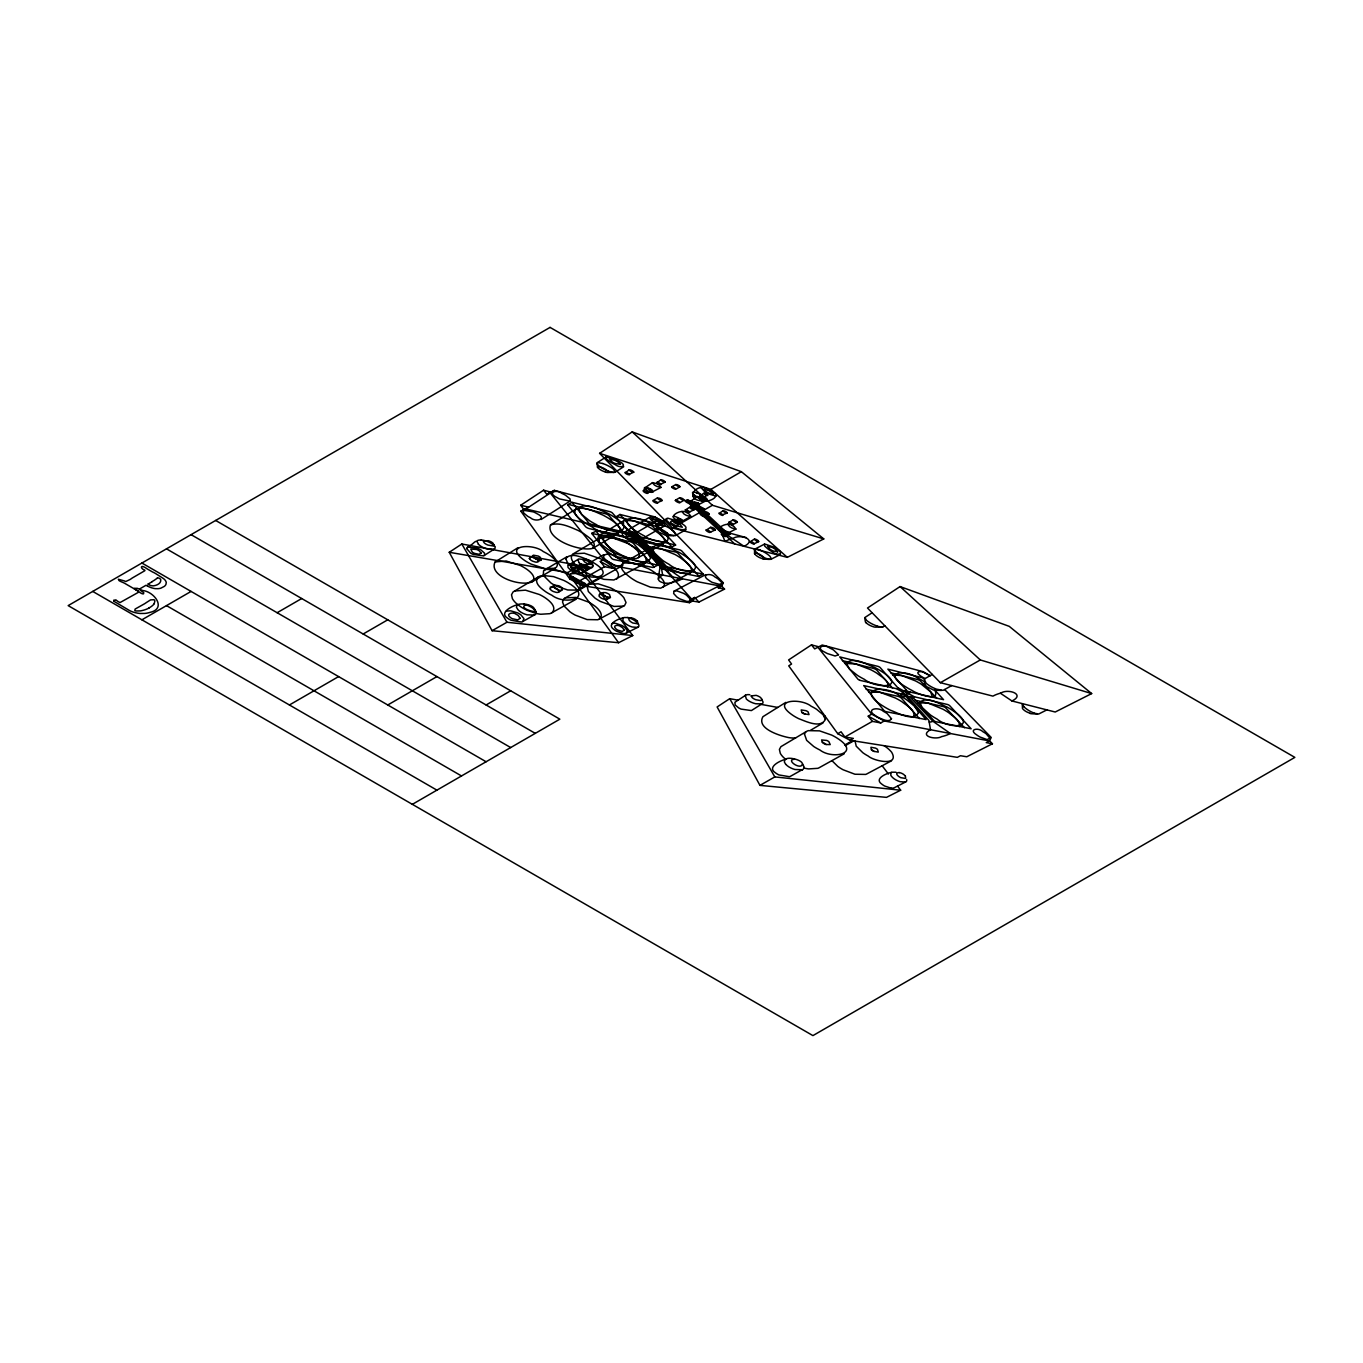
<?xml version="1.0" encoding="UTF-8"?>
<svg xmlns="http://www.w3.org/2000/svg" width="1363" height="1363" viewBox="0 0 1363 1363"><rect width="100%" height="100%" fill="white"/><g stroke="black" fill="none" stroke-linecap="round" stroke-linejoin="round"><path stroke-width="1.5" d="M652.4 490.612L651.667 489.709A10.188 5.878 0 0 0 649.64 488.567C647.851 486.83 640.78 491.038 644.392 490.936A9.302 5.367 0 0 1 647.664 492.742L652.4 490.612L650.355 490.339A10.171 5.878 0 0 1 648.328 489.181L647.681 488.158M723.037 510.801L724.622 510.989A9.967 5.759 0 0 1 726.581 512.13L727.178 513.033L722.68 514.737A9.081 5.248 0 0 0 719.698 513.067L723.054 510.682L723.702 511.551A9.967 5.742 0 0 0 725.678 512.709L727.178 513.033M652.383 482.723L654.393 484.989A20.479 11.824 0 0 0 657.017 486.438L661.038 487.392L659.096 485.041A20.496 11.841 0 0 0 656.506 483.609L652.621 482.587L644.273 488.295A5.639 3.254 0 0 0 644.733 488.857A17.361 10.018 0 0 0 650.781 492.196A5.963 3.442 0 0 0 651.429 492.367L660.919 487.46M704.79 516.407L704.773 516.338A3.22 1.857 0 0 0 704.381 515.844M754.608 553.872L754.489 549.425M631.052 533.819L630.217 534.705L591.951 525.658A8.928 5.145 0 0 1 590.145 524.636L571.83 502.231L610.317 511.772A8.808 5.077 0 0 1 612.226 512.812L634.511 537.857M718.829 513.118L718.897 513.323A3.595 2.079 0 0 0 719.374 513.817A9.064 5.231 0 0 0 722.169 515.333L722.901 515.418M728.898 522.489L733.26 519.763L734.913 520.206A9.95 5.742 0 0 1 736.838 521.399L737.383 522.182L735.628 521.825A9.95 5.742 0 0 1 733.686 520.632L733.141 519.967M643.2 490.901L643.489 491.515A9.285 5.35 0 0 0 646.761 493.338L647.936 493.355M710.617 527.362L711.316 528.316A10.188 5.878 0 0 0 713.309 529.508L715.268 529.934L714.638 528.861A10.205 5.895 0 0 0 712.662 527.668L710.787 527.208L706.017 530.275A4.123 2.385 0 0 0 706.511 530.803A9.064 5.231 0 0 0 709.646 532.49L715.2 529.968M730.312 534.023L725.815 536.341A3.714 2.147 0 0 0 725.184 535.557A9.03 5.213 0 0 0 722.151 533.904L725.985 531.314L727.774 531.757A10.018 5.776 0 0 1 729.852 533.052L730.312 534.023L728.506 533.58A10.223 5.895 0 0 1 726.564 532.405L698.146 505.946A18.775 10.836 0 0 0 696.544 504.668A4.345 2.505 0 0 0 693.017 504.634A3.765 2.164 0 0 0 691.774 505.111L690.768 506.082M592.138 562.919L592.241 563.89M689.746 512.164L689.746 512.079A3.05 1.772 0 0 0 689.371 511.585A9.166 5.299 0 0 0 686.202 509.83L685.402 509.711M700.326 496.336A9.132 5.282 0 0 0 703.035 497.785L707.584 494.939A9.66 5.588 0 0 0 705.421 493.627L703.938 493.253L699.901 495.604M771.441 558.796L769.976 556.291A34.671 20.019 0 0 0 759.719 550.022M633.778 472.143L632.943 471.189A10.291 5.946 0 0 0 630.933 470.099L629.195 469.741L625.174 472.995A9.354 5.401 0 0 0 628.343 474.75L633.778 472.143L631.955 471.888A10.291 5.929 0 0 1 629.945 470.797L629.195 469.741M703.938 493.253L704.313 493.968A9.643 5.571 0 0 0 706.375 495.178L707.857 495.553M678.263 523.92L678.297 523.767A3.22 1.857 0 0 0 677.905 523.171A9.183 5.299 0 0 0 674.464 521.262L677.19 522.336A25.13 14.516 0 0 1 679.49 523.699L682.318 527.225L675.741 525.675A25.13 14.499 0 0 1 673.39 524.295C666.251 521.279 675.52 519.388 673.356 521.654A3.714 2.147 0 0 0 673.833 522.182A9.166 5.282 0 0 0 677.121 523.954L690.99 516.424L689.133 514.038A20.394 11.773 0 0 0 686.492 512.488C682.812 509.234 672.129 513.919 673.305 517.497A7.684 4.43 0 0 0 673.714 517.957L674.889 518.945A19.355 11.177 0 0 0 677.547 520.496L680.103 521.467A4.788 2.76 0 0 0 680.819 521.637L681.994 521.569M686.083 529.662L675.162 535.71L668.586 534.535A35.898 20.718 0 0 1 658.261 528.486L656.114 525.948L656.319 524.244A8.382 4.839 0 0 0 654.138 522.983L619.961 514.464L638.923 535.966A8.757 5.06 0 0 0 640.797 537.056L675.673 545.013L656.557 524.482M710.668 532.354L710.651 532.269A3.356 1.942 0 0 0 710.225 531.689A9.081 5.248 0 0 0 706.954 529.866L706.153 529.798M652.962 492.162L652.911 491.839A5.128 2.965 0 0 0 652.366 491.123A17.429 10.052 0 0 0 646.369 487.801A5.35 3.084 0 0 0 645.398 487.562L644.529 487.545M697.328 503.015A7.684 4.43 0 0 0 695.709 502.266L694.721 502.283L695.334 503.1A9.933 5.742 0 0 0 697.396 504.293L698.946 504.174M658.159 579.122L660.135 566.667A2.624 1.516 0 0 1 661.021 565.781L638.548 540.975A17.038 9.831 0 0 1 636.146 539.509A1.942 1.124 0 0 1 634.613 538.146M689.593 507.343L691.433 507.564A9.967 5.742 0 0 1 693.546 508.808L694.159 509.728L688.792 512.267A9.149 5.282 0 0 1 685.674 510.614A3.356 1.942 0 0 1 685.197 510.103L689.644 507.223L690.24 508.143A10.086 5.827 0 0 0 692.148 509.302L694.108 509.762M751.252 695.88L756.158 695.369A12.557 7.241 0 0 1 760.775 697.703L762.888 701.638A6.185 3.561 0 0 1 763.024 702.269L762.905 702.967A2.794 1.619 0 0 1 761.781 703.938L755.579 703.734A20.138 11.62 0 0 1 746.328 698.998L745.322 695.488M754.233 543.922L753.756 543.173A8.945 5.162 0 0 0 750.689 541.469L754.489 539.032L756.141 539.424A10.12 5.844 0 0 1 758.152 540.668L758.68 541.622L753.569 544.007A8.928 5.145 0 0 1 750.332 542.27L749.974 541.418M678.058 518.656L680.358 518.928A10.342 5.963 0 0 1 682.233 520.036L682.965 521.262L680.801 520.802A10.325 5.963 0 0 1 678.91 519.678L678.058 518.656L673.39 521.211M643.012 543.428L637.254 540.838A8.774 5.06 0 0 0 635.328 539.714L596.807 530.803L591.695 533.376L611.8 558.506A8.825 5.094 0 0 0 613.401 559.46L653.013 567.485L658.142 564.998L657.937 563.975M671.635 487.085L671.618 487A2.539 1.465 0 0 0 671.959 487.477A9.217 5.316 0 0 0 674.924 489.113L675.605 488.601A9.234 5.333 0 0 0 672.641 486.966L671.874 486.83M675.724 484.529L677.275 484.717A9.967 5.759 0 0 1 679.302 485.841L679.967 486.761L678.484 486.472A9.95 5.742 0 0 1 676.44 485.33L675.724 484.581L671.686 486.864M637.407 541.469L637.185 539.509L634.272 536.852A27.328 15.777 0 0 0 631.342 535.131L626.213 533.189A8.485 4.89 0 0 0 625.157 532.984L622.823 533.052M671.806 547.108L671.823 546.989A2.965 1.704 0 0 0 671.448 546.393L652.843 526.629A7.871 4.549 0 0 0 649.674 524.874L617.218 516.713L616.349 517.48M855.078 741.097L856.22 746.191L862.796 752.683A54.128 31.247 0 0 0 868.265 756.09C874.041 761.253 899.887 766.602 891.692 752.291A46.666 26.936 0 0 0 884.076 745.697M665.093 482.144L664.514 481.19A10.001 5.776 0 0 0 662.435 480.049L660.868 479.725L656.983 482.843A9.268 5.35 0 0 0 660.016 484.529L665.212 482.076L663.389 481.718A10.171 5.878 0 0 1 661.515 480.645L660.816 479.895M657.665 503.151L657.358 502.504A9.268 5.35 0 0 0 654.036 500.664L653.15 501.311A9.234 5.333 0 0 0 656.506 503.151L662.026 500.596M657.358 498.006L659.419 498.262A10.171 5.878 0 0 1 661.464 499.437L662.162 500.511L660.203 500.136A10.325 5.963 0 0 1 658.312 499.097L657.358 498.006L652.928 500.579M725.866 531.4L726.36 532.49M1022.386 704.092L1024.209 707.176M637.611 541.094L636.146 539.509A4.498 2.59 0 0 0 640.831 538.998L642.45 537.567A3.833 2.215 0 0 1 640.831 538.095A2.999 1.721 0 0 1 638.719 538.044A2.351 1.363 0 0 1 638.088 537.806A2.913 1.687 0 0 1 637.373 536.204M543.581 490.203L546.784 494.241L551.419 492.247L543.581 490.203L520.7 505.264L528.588 507.138L520.853 511.176L569.853 579.019L582.12 585.63L689.422 602.685L692.591 601.066L698.895 602.088L724.554 589.106L718.369 587.947L721.657 586.277L723.327 582.819L662.912 520.632M718.369 587.947L720.09 584.471L723.327 582.819M932.531 697.413L930.69 691.893L921.337 684.243A78.526 45.337 0 0 0 915.34 680.836L901.761 675.571L892.646 674.975M704.807 511.568L705.37 512.522A9.95 5.742 0 0 0 707.465 513.749L709.101 514.09L708.539 513.135A9.967 5.759 0 0 0 706.443 511.926L704.807 511.568L700.378 514.396A3.51 2.027 0 0 0 700.855 514.924A9.098 5.248 0 0 0 703.819 516.526L709.05 514.124M959.245 726.649C960.745 720.397 952.788 716.274 948.921 712.866A79.003 45.609 0 0 0 942.872 709.169L928.442 703.206L917.623 702.695M692.591 601.066L694.704 597.454L698.895 602.088M689.422 602.685L691.586 599.039L694.704 597.454M629.536 474.835L629.382 474.375A9.371 5.401 0 0 0 626.145 472.535L625.089 472.365M721.402 533.836L721.3 534.313A4.328 2.505 0 0 0 721.794 534.824A9.013 5.196 0 0 0 724.86 536.477L725.695 536.511M754.489 553.174L756.124 552.986A6.065 3.493 0 0 1 756.721 553.157L756.942 553.225A18.145 10.478 0 0 1 764.03 557.791M694.006 494.701A33.462 19.321 0 0 0 703.683 500.238L705.574 500.971L703.853 498.926A20.377 11.756 0 0 0 701.502 497.563L697.566 496.524L699.27 498.568A20.36 11.756 0 0 0 701.655 499.965C707.09 504.071 722.986 495.996 712.168 491.719A42.083 24.295 0 0 0 708.317 489.521C697.771 481.65 684.447 498.023 699.832 500.698A3.425 1.976 0 0 0 701.212 500.971L706.75 501.073M154.223 603.588L154.888 600.947A5.316 3.067 0 0 0 154.002 599.72L150.594 599.89A32.951 19.031 0 0 0 149.368 600.64L147.937 601.56A36.937 21.331 0 0 1 146.608 602.378A34.109 19.695 0 0 1 144.291 603.911L135.124 609.057L134.784 610.539A4.259 2.453 0 0 0 136.164 610.982L140.406 610.897A16.935 9.78 0 0 0 142.11 610.556A20.939 12.097 0 0 0 149.061 608M700.821 487.443L704.841 491.753A42.049 24.278 0 0 0 708.777 494.002L716.086 496.149M681.96 511.449L683.783 513.834A20.377 11.773 0 0 0 686.458 515.401L690.7 516.577M684.141 500.187L683.425 499.182A10.154 5.861 0 0 0 681.5 498.091L679.779 497.699L680.427 498.739A10.154 5.861 0 0 0 682.369 499.846L684.141 500.187L679.66 502.794A1.755 1.022 0 0 1 678.825 502.674A9.183 5.299 0 0 1 675.673 500.937A2.794 1.619 0 0 1 675.332 500.511L675.332 500.511M887.654 686.952C889.818 680.699 880.856 676.542 877.039 673.305A78.781 45.49 0 0 0 870.684 669.693L855.828 664.002L844.634 663.338M653.916 567.298L654.001 566.991A3.442 1.993 0 0 0 653.627 566.344L633.608 543.598A7.888 4.566 0 0 0 630.081 541.656L591.661 533.393M666.575 518.536L666.95 520.751L671.243 524.516A42.457 24.5 0 0 0 675.23 526.851C680.972 532.149 692.319 529.423 681.551 523.494A42.474 24.534 0 0 0 677.667 521.228L667.751 518.144L656.489 524.346L663.236 525.198A35.404 20.445 0 0 1 674.072 531.553L675.878 535.352M627.287 536.937L627.355 536.715A2.777 1.602 0 0 0 627.048 536.153L609.005 515.64A7.974 4.6 0 0 0 605.632 513.783L569.478 504.685A2.505 1.448 0 0 0 568.473 504.531L568.047 504.634M602.65 592.837L603.843 595.41A11.722 6.764 0 0 0 605.785 596.619L610.42 597.454L609.551 594.643A11.739 6.781 0 0 0 607.642 593.45C605.206 591.576 598.732 592.564 599.021 596.023A6.645 3.833 0 0 0 599.464 596.636L600.248 597.386A11.568 6.679 0 0 0 602.19 598.596L605.036 599.516A2.01 1.159 0 0 0 606.944 599.345L610.42 597.454M532.933 555.508L534.245 558.012A11.688 6.747 0 0 0 536.306 559.188L541.145 559.937L540.174 557.194A11.705 6.747 0 0 0 538.146 556.036L533.563 555.201L529.338 558.404M682.113 521.484L682.028 520.683A7.156 4.14 0 0 0 681.5 520.053L680.324 519.082A19.372 11.194 0 0 0 677.701 517.548L675.537 516.679A5.06 2.913 0 0 0 674.327 516.39L673.22 516.475M913.517 717.432C916.413 710.413 906.293 705.353 901.948 701.758A78.492 45.32 0 0 0 895.27 697.958L879.902 692.268L868.64 692.234M591.695 564.146A19.218 11.091 0 0 0 583.449 559.46L579.156 559A2.045 1.176 0 0 0 577.963 559.546L578.917 562.612M605.819 457.082L606.586 459.178L611.135 462.5A43.309 24.994 0 0 0 614.9 464.459C621.392 469.298 628.309 465.43 618.598 461.188A43.36 25.028 0 0 0 614.934 459.263L606.075 456.946L597.045 462.807L597.505 467.134M703.24 574.113L681.739 550.959A8.791 5.077 0 0 0 679.933 549.902L644.92 542.099L665.979 565.952A8.962 5.179 0 0 0 667.683 567.008L703.24 574.113L698.418 576.43L663.389 569.325A8.791 5.077 0 0 1 661.685 568.286L637.969 541.571A1.806 1.039 0 0 1 636.538 541.912M675.878 489.198L679.83 486.812M699.049 576.31L677.786 553.139A8.621 4.975 0 0 0 675.963 552.083L640.831 544.859A3.408 1.959 0 0 0 641.104 545.268M538.078 561.76L538.283 561.403A3.731 2.147 0 0 0 537.959 560.432A7.82 4.515 0 0 0 537.141 559.546A11.483 6.628 0 0 0 533.972 557.808A7.769 4.481 0 0 0 532.183 557.314A2.965 1.721 0 0 0 529.866 557.297M649.912 517.122L622.397 533.274L622.499 535.182L625.447 537.908A27.311 15.76 0 0 0 628.445 539.68L637.066 541.69L664.974 525.675L664.292 523.068A22.472 12.983 0 0 0 661.975 521.177A30.719 17.736 0 0 0 657.119 518.451C654.325 516.066 646.198 516.356 651.821 520.564M707.874 500.868L706.664 498.534A32.831 18.963 0 0 0 696.51 492.827M615.548 556.717C610.351 551.64 597.028 554.571 607.455 560.96A31.622 18.264 0 0 0 611.323 563.26C616.621 568.405 629.757 565.236 619.313 558.932A31.639 18.264 0 0 0 615.548 556.717A77.095 44.502 0 0 1 607.796 551.794C604.218 548.676 596.364 543.65 599.805 538.181A5.009 2.896 0 0 1 601.219 537.363L612.004 537.618L627.372 543.292A78.492 45.32 0 0 1 634.051 547.091C638.276 550.567 649.265 556.274 645.278 563.089A5.009 2.896 0 0 1 643.864 563.856L634.289 563.805L620.131 559A74.948 43.275 0 0 1 616.553 557.228M701.758 500.834L701.502 499.914M695.88 508.041L696.118 507.803A6.202 3.578 0 0 0 696.766 506.644A8.025 4.634 0 0 0 696.544 504.668L694.449 505.877L734.674 543.905M697.549 506.32L698.503 505.315A2.947 1.704 0 0 0 697.703 503.151A2.947 1.704 0 0 0 693.886 503.288L694.602 503.305A9.081 5.248 0 0 1 697.072 504.531A4.328 2.487 0 0 1 698.06 505.52L697.089 506.661L702.746 509.847A7.582 4.379 0 0 1 703.359 510.341M695.249 508.569L721.487 532.746L725.031 541.452L727.331 540.344A30.139 17.412 0 0 1 733.055 538.385C740.143 533.683 757.862 539.68 744.062 546.307L725.303 533.768L699.781 508.706A7.803 4.498 0 0 0 698.895 506.832L698.503 506.303M693 507.326L695.846 504.48M727.723 524.193L729.597 526.595A20.479 11.824 0 0 0 732.118 528.077L735.969 529.031L734.061 526.629A20.496 11.824 0 0 0 731.573 525.181C728.183 522.25 717.483 526.68 719.374 529.9A8.621 4.975 0 0 0 719.834 530.377L720.993 531.314A19.678 11.364 0 0 0 723.054 532.558L725.78 533.666A3.663 2.113 0 0 0 726.479 533.819L735.85 529.1M661.021 484.615L660.868 484.121A9.285 5.35 0 0 0 657.767 482.349L656.898 482.195M693.648 503.254L692.677 504.225L687.821 501.533A7.837 4.532 0 0 0 686.117 500.783A2.539 1.465 0 0 1 688.434 500.289M553.702 585.289L555.031 588.254A11.654 6.73 0 0 0 557.194 589.48C559.58 591.576 565.321 589.736 560.994 586.993A11.654 6.73 0 0 0 558.847 585.783L554.145 585.068L549.817 588.68A5.861 3.373 0 0 0 550.039 589.072L551.351 590.366A11.483 6.628 0 0 0 553.514 591.576L556.172 592.36A2.675 1.55 0 0 0 558.54 592.224M654.819 516.884L652.042 518.519L661.617 523.784L664.411 522.165L654.819 516.884L554.332 490.356L523.324 510.716L523.613 512.965L527.702 516.304A28.146 16.254 0 0 0 530.428 517.719C535.472 522.625 547.96 518.894 536.971 513.681A27.959 16.152 0 0 0 533.393 511.892L523.869 510.341M615.105 472.228L613.674 469.383A35.012 20.224 0 0 0 602.838 463.556M595.818 530.906L616.212 555.985A9.013 5.196 0 0 0 617.814 556.939L658.039 565.049M727.365 533.717L727.297 532.899A8.348 4.822 0 0 0 726.683 532.217L725.525 531.297A19.695 11.364 0 0 0 723.48 530.071L720.788 528.963A3.288 1.908 0 0 0 719.834 528.776L719.374 528.81M689.695 600.93L689.848 598.698L686.662 595.307A28.044 16.186 0 0 0 683.562 593.331L677.275 590.997A6.082 3.51 0 0 0 676.116 590.861L674.719 590.946A2.027 1.176 0 0 0 674.089 591.15L673.612 593.484L676.781 596.909A28.027 16.186 0 0 0 679.95 598.936L686.373 601.287A5.503 3.169 0 0 0 687.685 601.424L688.656 601.339A2.062 1.193 0 0 0 689.422 601.1L721.811 584.506L721.589 582.376L718.199 579.054A32.388 18.707 0 0 0 715.013 577.043C710.396 572.341 700.003 574.811 708.879 580.28A32.371 18.69 0 0 0 712.133 582.359L721.197 584.863M906.616 695.59L928.919 720.448L930.52 729.733C918.594 736.122 935.887 740.143 941.577 736.633A29.458 17.003 0 0 0 947.115 734.981L950.403 733.515L932.888 721.248L909.666 696.612A6.423 3.697 0 0 1 907.025 695.863M924.233 679.098L926.09 683.17A35.898 20.718 0 0 0 936.5 689.167L943.043 690.377L951.715 685.589M902.493 692.813A1.942 1.124 0 0 0 904.044 694.108A4.498 2.59 0 0 0 908.729 693.665L910.348 692.234A3.868 2.232 0 0 1 908.712 692.762A3.016 1.738 0 0 1 906.599 692.711A2.573 1.482 0 0 1 905.969 692.472M908.746 693.682L914.505 696.834A3.356 1.942 0 0 1 913.602 697.209A4.6 2.658 0 0 1 912.869 697.362L914.011 696.714L947.813 704.569A8.791 5.077 0 0 1 949.636 705.625L971.138 728.779L935.58 721.674A8.962 5.179 0 0 1 933.859 720.618L912.852 697.362M635.618 540.549L640.508 536.272M638.071 541.486L639.077 541.23A6.423 3.697 0 0 0 641.615 541.997L645.449 543.275A1.806 1.039 0 0 1 644.018 543.598A2.402 1.38 0 0 1 643.183 543.496L643.183 543.496M636.538 541.793A3.731 2.164 0 0 1 633.045 539.969A1.857 1.073 0 0 1 633.625 539.203L635.311 537.738L629.502 534.552A1.925 1.107 0 0 0 628.871 535.335M636.282 539.458A4.413 2.539 0 0 1 636.487 536.63L638.225 535.25M638.531 557.723C642.246 551.862 632.5 546.75 628.837 543.752A69.343 40.038 0 0 0 622.942 540.412L608.614 535.216L599.209 535.403M904.163 694.125A4.413 2.539 0 0 1 904.385 691.297L906.105 689.917M904.419 696.578A1.806 1.039 0 0 0 905.85 696.237L905.577 695.914M633.318 539.39L635.005 538.01M593.246 548.028C597.488 542.235 587.709 536.749 583.994 533.836A69.564 40.174 0 0 0 577.759 530.292C569.478 526.799 559.801 521.961 550.652 524.891M532.269 581.728C537.243 577.094 529.457 570.927 525.76 568.575A49.085 28.333 0 0 0 520.359 565.509L506.133 560.994L495.246 561.897M578.781 589.242C583.415 584.506 575.39 578.713 571.864 576.31A48.915 28.248 0 0 0 566.735 573.414L554.451 569.325L545.83 569.461A5.725 3.305 0 0 0 543.581 570.807L543.275 575.254M575.765 509.149C571.608 514.924 581.984 520.223 585.579 523.222A78.747 45.456 0 0 0 592.36 527.072C604.916 537.772 636.691 535.267 609.142 518.639A78.781 45.49 0 0 0 602.804 515.044C594.558 511.636 584.88 506.15 575.765 509.149L550.413 525.045C545.609 539.39 580.485 551.998 592.837 548.301M607.029 599.294L607.251 598.067A6.151 3.544 0 0 0 606.944 597.556A8.74 5.043 0 0 0 606.279 596.841A11.466 6.628 0 0 0 603.57 595.171A7.036 4.055 0 0 0 601.236 594.489A2.181 1.261 0 0 0 599.447 594.575M764.422 544.11L764.762 546.171L768.528 549.442A43.497 25.113 0 0 0 771.901 551.538C777.166 556.377 785.667 554.025 776.552 548.948A43.514 25.13 0 0 0 773.281 546.921L764.711 544.007L754.812 549.136M588.969 584.488L589.583 581.762L585.971 577.912A27.396 15.811 0 0 0 582.308 575.731L575.629 573.499L570.722 573.755M700.361 514.09L701.298 514.124A9.115 5.265 0 0 1 704.398 515.844M616.723 578.985C622.721 572.852 611.442 565.611 607.097 562.493A69.326 40.021 0 0 0 600.555 558.779L584.318 553.208L573.312 553.821M662.997 587.385C668.16 581.967 658.397 575.51 654.683 572.528A69.769 40.277 0 0 0 648.788 568.882L634.391 563.175L623.385 562.919M656.625 528.793L659.862 528.946A19.218 11.091 0 0 1 667.223 533.172M134.29 588.305L137.356 588.339A25.352 14.635 0 0 1 139.009 589.003L142.059 590.264A10.103 5.827 0 0 1 142.655 590.503C154.564 591.763 166.899 608.784 149.828 612.413A15.027 8.672 0 0 1 144.751 613.435L140.202 613.486A20.292 11.722 0 0 1 129.4 610.471L115.242 602.071A7.548 4.362 0 0 1 114.015 601.202M449.245 552.288L461.836 544.007L579.837 565.543L632.756 635.55L618.598 642.723L492.077 630.711L449.245 552.288L567.672 572.596L579.837 565.543M599.601 453.351L632.193 431.901L741.353 471.683L823.78 538.913L787.32 557.348L672.47 528.026L599.601 453.351L710.89 489.385L787.32 557.348M738.065 700.19L729.716 698.674L717.125 706.954L759.958 785.378L886.495 797.372L900.653 790.216L897.535 786.093M818.345 646.675L811.479 644.869L788.598 659.931L791.562 664.002L788.734 665.843L837.734 733.686L850.018 740.279L957.32 757.351L960.472 755.732L966.776 756.755L992.451 743.772L989.606 740.825L991.225 737.485L944.661 689.559M1011.959 700.974L1055.218 712.014L1091.678 693.58L1009.233 626.35L900.074 586.567L867.498 608.017L940.351 682.693L992.911 696.118L995.211 694.994A30.139 17.412 0 0 1 1000.936 693.051C1008.024 688.332 1025.76 694.346 1011.959 700.974L1000.357 693.205M569.973 501.124L570.109 498.977L565.577 495.28A32.286 18.639 0 0 0 561.948 493.44C556.036 488.772 546.836 492.946 556.871 497.495A32.525 18.775 0 0 0 559.648 498.943L569.973 501.124L541.077 519.507M546.784 494.241L554.332 490.356M467.696 547.142C474.528 544.007 476.028 537.482 478.396 544.348M930.162 675.656L922.7 671.55L822.213 645.023L814.682 648.907L811.479 644.869M745.459 695.369L735.577 701.809A2.845 1.653 0 0 0 734.896 702.337L735.185 704.995L738.559 707.823A21.518 12.42 0 0 0 741.131 709.118L751.337 710.566A2.862 1.653 0 0 0 752.035 710.174L762.19 703.717M872.133 612.771L864.858 617.541L866.595 620.421A35.574 20.53 0 0 0 876.954 626.009M599.175 619.126C604.916 614.952 597.607 607.847 593.791 605.325A49.238 28.419 0 0 0 588.714 602.156L575.782 597.437L565.236 597.829M699.355 509.302L701.093 510.256A9.694 5.605 0 0 0 701.979 510.699A5.503 3.186 0 0 0 702.729 510.989L703.649 511.074A3.084 1.772 0 0 0 703.683 508.518L697.311 504.991M484.155 555.508L494.309 549.05M615.037 472.262L623.743 466.725M882.917 626.929L884.791 625.736M571.727 502.3L567.86 504.872A2.181 1.261 0 0 0 568.098 505.383M754.506 539.032L755 539.987A10.103 5.844 0 0 0 757.027 541.23L758.68 541.622M517.599 604.695C512.624 605.768 498.534 612.481 507.564 618.189A20.956 12.097 0 0 0 511.057 620.267L521.433 622.022A4.174 2.402 0 0 0 522.745 621.528L523.971 618.666L520.922 614.866A20.956 12.097 0 0 0 517.514 612.839L511.023 610.914A9.149 5.282 0 0 0 509.949 610.828L506.968 611.084A4.157 2.402 0 0 0 505.912 611.476M623.487 617.797C618.563 618.615 605.888 624.084 613.946 629.485A21.433 12.369 0 0 0 616.86 631.41L623.13 633.471A4.004 2.3 0 0 0 626.435 633.165L627.27 630.575L624.595 627.253A21.45 12.386 0 0 0 621.732 625.378L615.582 623.317A4.106 2.368 0 0 0 612.157 623.607M517.94 547.722L495.025 562.033C488.414 576.055 519.729 586.737 531.877 581.984L555.15 568.252C561.403 563.975 552.679 557.075 548.778 554.673A54.009 31.179 0 0 0 543.258 551.555C532.882 543.002 501.874 545.081 525.011 560.704A53.975 31.162 0 0 0 530.854 564.009L544.893 568.661L555.116 568.235M785.838 702.371L762.922 716.699C756.09 728.609 780.113 735.884 788.751 737.604A16.305 9.422 0 0 0 795.617 737.928M692.728 495.757L694.006 495.74M541.162 559.937L536.681 562.186A4.021 2.317 0 0 1 535.455 562.067L532.865 561.266A11.534 6.662 0 0 1 530.82 560.108L529.764 559.137M616.212 516.73L619.961 514.464M157.307 578.133L156.489 578.713A14.942 8.621 0 0 1 155.416 579.445A16.969 9.797 0 0 1 153.661 580.655L153.406 580.791A12.71 7.343 0 0 0 151.77 581.933M623.675 520.836L599.073 535.472C594.438 540.992 604.746 546.716 608.307 549.562A69.292 40.004 0 0 0 614.56 553.105L627.048 557.825L636.419 558.591L663.355 543.82C668.466 538.385 656.796 532.405 653.439 529.577A78.526 45.337 0 0 0 647.459 526.169L633.863 520.905L624.748 520.325A3.612 2.096 0 0 0 623.436 521.041L623.521 525.147L630.047 531.791A74.965 43.275 0 0 0 637.305 536.511L640.354 538.164A70.314 40.6 0 0 0 645.244 540.429L656.421 543.939L663.321 543.803M544.672 569.955L567.025 556.7M600.044 537.959L573.193 553.889C567.826 558.097 575.271 564.827 578.662 567.468A17.208 9.933 0 0 1 582.154 570.296M538.215 576.992L513.033 591.985L511.5 594.779L512.42 598.732A36.954 21.348 0 0 0 518.69 605.308A48.404 27.941 0 0 0 527.464 610.454L535.966 613.367A26.033 15.027 0 0 0 540.804 614.253L549.902 613.674A7.786 4.498 0 0 0 552.458 612.208C556.99 606.705 549.153 600.487 545.013 597.693A48.915 28.248 0 0 0 539.322 594.489L525.471 590.162L514.584 590.997M806.112 731.658L780.931 746.651L779.397 749.446L780.317 753.398A36.443 21.041 0 0 0 785.65 759.276M810.712 730.193L823.031 722.918M592.854 548.284L618.563 533.154M675.401 500.255L679.711 497.734M568.473 565.066L578.065 559.426M520.853 511.176L525.794 508.961L627.525 532.848L630.217 531.28L636.3 532.729L639.656 536.443M580.842 564.214L577.384 567.127A5.469 3.152 0 0 0 577.827 567.758L578.866 568.678A11.483 6.628 0 0 0 580.808 569.785L583.143 570.535A2.283 1.312 0 0 0 585.238 570.484M697.549 496.524L689.746 501.857A6.815 3.936 0 0 0 690.206 502.351L691.262 503.203A19.338 11.16 0 0 0 693.631 504.6L695.863 505.486A4.396 2.539 0 0 0 696.612 505.673L697.498 505.639M636.3 532.729L658.056 520.087L661.617 523.784M710.89 489.385L741.353 471.683M564.129 606.075L569.887 611.748A49.204 28.402 0 0 0 575.237 615.122L587.061 619.569L597.727 619.756A6.576 3.799 0 0 0 598.987 619.228L624.527 605.598L626.043 602.565L623.811 597.624A46.666 26.936 0 0 0 616.178 591.031A53.43 30.855 0 0 0 610.505 587.862L598.136 583.79L589.412 584.233M687.821 501.533L688.008 501.414A25.42 14.669 0 0 1 689.031 500.851L695.846 504.174M603.724 554.656L570.16 574.147L569.973 576.77L573.465 580.417A27.379 15.811 0 0 0 577.231 582.648L583.211 584.744L588.203 584.829A2.965 1.721 0 0 0 588.884 584.54L622.789 565.475M694.738 502.231L690.462 504.991A3.288 1.891 0 0 0 690.939 505.486A9.149 5.282 0 0 0 693.852 507.07L705.387 501.107M785.497 759.361C780.522 760.435 766.432 767.148 775.462 772.838A20.956 12.097 0 0 0 778.937 774.934L789.33 776.689A4.174 2.402 0 0 0 790.642 776.194L802.313 769.635M932.292 674.429L924.335 679.03A8.382 4.839 0 0 0 922.018 677.65L887.858 669.131L906.804 690.615A8.757 5.06 0 0 0 908.695 691.723L943.554 699.679L934.967 690.189A4.736 2.726 0 0 1 933.399 689.951L926.414 686.543L924.182 682.982M148.141 584.046L151.77 581.933M141.905 619.807L191.076 591.423M277.132 612.72L301.717 598.527M363.171 633.999L387.756 619.807M289.416 704.978L338.586 676.593M627.525 532.848L636.964 538.01L639.656 536.46L630.217 531.28M387.756 704.978L436.927 676.593M486.097 704.978L510.682 690.785M412.342 804.34L559.852 719.17L215.661 520.462M569.853 579.019L573.176 577.111L585.477 583.739L582.12 585.63M616.366 566.292L612.856 568.269L604.508 566.718L600.333 561.488L603.809 559.477L616.366 566.292L721.657 586.277M588.288 568.575L584.182 567.826A11.654 6.73 0 0 1 582.24 566.735L580.894 564.197L585.374 564.759A11.654 6.73 0 0 1 587.3 565.849C591.712 567.247 584.914 572.119 585.494 569.513A4.856 2.794 0 0 0 585.153 568.899A9.251 5.333 0 0 0 583.603 567.553M582.376 572.937L592.224 567.281M837.734 733.686L841.056 731.778L844.89 737.025L853.357 738.405L850.018 740.279M884.263 720.959L880.754 722.935L872.388 721.368L868.231 716.154L871.707 714.144L884.263 720.959L989.538 740.944L986.25 742.614L992.451 743.772M641.121 544.297L643.438 543.019A9.728 5.622 0 0 1 644.546 542.781M561.931 590.196L558.506 592.155L558.983 591.048A5.316 3.067 0 0 0 558.643 590.349A7.667 4.43 0 0 0 558.251 589.872A11.125 6.423 0 0 0 554.128 587.47A6.747 3.902 0 0 0 552.577 587.095M492.077 630.711L506.934 622.261L632.756 635.55M573.176 577.111L577.009 582.359L604.508 566.718M672.47 528.026L712.423 505.281L823.78 538.913M759.958 785.378L774.814 776.91L900.653 790.216M844.89 737.025L872.388 721.368M940.351 682.693L980.304 659.948L1091.678 693.58M649.027 548.42L622.908 563.14C617.49 568.32 627.219 574.982 630.848 577.878A69.717 40.243 0 0 0 637.117 581.745L650.39 587.163L660.629 588.186L690.002 573.073M601.339 576.583L578.372 589.498A5.878 3.39 0 0 1 576.89 590.111L567.672 589.975L556.479 586.141A48.898 28.231 0 0 1 551.078 583.091L543.377 575.476L540.412 575.987A6.883 3.97 0 0 0 537.448 577.691C534.04 583.551 541.69 588.799 545.796 591.815A53.77 31.042 0 0 0 551.93 595.273C564.657 605.257 593.604 598.953 569.547 583.671A53.821 31.076 0 0 0 563.771 580.399L553.531 576.617L543.224 575.493M852.471 740.671L846.27 744.164A5.878 3.39 0 0 1 844.77 744.777M522.745 621.528L534.415 614.969M588.492 584.727L563.822 598.732L562.51 601.969L564.043 605.956M845.367 745.578L853.732 740.876M551.436 612.975L576.362 599.107M844.242 753.773L819.316 767.642A7.82 4.515 0 0 1 817.8 768.323L808.702 768.919A26.033 15.027 0 0 1 803.863 768.016M675.52 545.115L670.92 547.313L637.969 539.748A7.837 4.532 0 0 1 634.817 538.164M644.392 563.652L613.912 579.974L603.809 579.343L589.6 574.266A69.257 39.987 0 0 1 582.597 570.296L578.662 567.468M729.001 522.131L729.597 522.182A9.03 5.213 0 0 1 732.647 523.869A1.755 1.022 0 0 1 733.055 524.551L737.281 522.25M891.555 760.775L866.868 773.894A6.576 3.799 0 0 1 865.624 774.423L854.942 774.235L843.135 769.771A49.204 28.402 0 0 1 837.785 766.415L832.026 760.741M674.055 591.167L705.642 574.658M891.368 772.446C886.461 773.281 873.785 778.75 881.827 784.134A21.433 12.369 0 0 0 884.74 786.059L891.01 788.138M626.367 633.096L637.68 627.321M780.556 554.417L770.759 559.375L766.193 558.472A35.234 20.343 0 0 1 756.414 552.475M905.577 781.987L894.247 787.763A4.004 2.3 0 0 1 891.044 788.087M1046.869 709.884L1038.64 714.042L1034.074 713.139M597.744 466.674L599.294 466.657A17.157 9.899 0 0 1 607.591 471.087M608.119 472.399L607.864 471.002M689.712 501.073L690.496 501.039A4.276 2.47 0 0 1 691.365 501.243A15.743 9.081 0 0 1 695.317 503.117M623.658 606.109L613.997 606.433L600.384 601.424A54.128 31.247 0 0 1 594.898 598.016L588.339 591.525L587.18 586.431A6.594 3.799 0 0 1 588.85 584.523M664.974 525.675L661.617 525.539M754.932 549.085L756.533 549.033A6.525 3.765 0 0 1 757.572 549.238L759.787 549.971M614.849 472.365L607.54 472.484A5.043 2.913 0 0 1 605.428 472.092M882.73 627.031L875.438 627.15A5.026 2.913 0 0 1 873.308 626.741A19.014 10.972 0 0 1 866.255 622.891M591.883 567.434L587.18 567.161A19.269 11.125 0 0 1 579.019 562.578M534.109 615.071L527.038 614.832A20.172 11.637 0 0 1 517.94 609.687L516.424 607.251L517.003 605.155A3.731 2.147 0 0 1 518.144 604.439C522.949 602.906 534.347 604.951 534.739 609.942M801.989 769.737L794.919 769.499A20.172 11.637 0 0 1 785.821 764.353M692.796 492.145L694.874 492.282A10.154 5.861 0 0 1 695.88 492.554L696.561 492.776M597.437 462.585L602.889 463.488M732.953 524.619L732.272 524.568A9.013 5.213 0 0 1 729.392 523.017A3.85 2.232 0 0 1 728.881 522.489M763.996 559.051L764.115 557.757M631.359 617.967A3.612 2.079 0 0 0 630.762 617.916L629.076 618.41A2.317 1.346 0 0 0 628.837 618.87L628.973 619.722A9.626 5.554 0 0 0 629.927 621A12.71 7.343 0 0 0 632.909 623.01L637.799 623.811L637.424 620.966M690.598 504.651L691.399 504.753A9.166 5.282 0 0 1 694.466 506.44A2.982 1.721 0 0 1 694.806 506.883L694.823 506.985M667.257 535.506L667.904 533.751A10.904 6.287 0 0 0 667.342 533.12M675.52 500.221L676.389 500.34A9.2 5.316 0 0 1 679.507 502.061A2.828 1.636 0 0 1 679.847 502.504M699.986 495.57L700.718 495.672A9.149 5.282 0 0 1 703.564 497.256A2.675 1.55 0 0 1 703.921 497.682L703.921 497.716M899.239 772.634A3.612 2.079 0 0 0 898.643 772.582L897.075 772.974A2.317 1.346 0 0 0 896.718 773.52L896.854 774.388A9.626 5.554 0 0 0 897.825 775.666A12.71 7.343 0 0 0 900.79 777.677L905.696 778.477L905.322 775.632M673.646 535.795L666.95 535.506A4.753 2.743 0 0 1 665.502 535.284L658.516 531.894L656.284 528.333M941.526 690.462L934.848 690.172C940.947 702.865 916.924 693.801 912.307 690.598A80.042 46.206 0 0 1 905.901 686.969C881.588 672.47 903.737 668.5 917.367 677.82A79.275 45.763 0 0 1 924.881 681.96M481.207 540.004L481.923 540.055A11.33 6.542 0 0 1 484.138 540.447A20.07 11.585 0 0 1 493.61 545.217L494.684 546.376M749.82 694.721L749.105 694.67A4.157 2.402 0 0 0 745.135 695.369M769.55 559.426L763.536 559.069A3.135 1.806 0 0 1 762.684 558.932M1037.447 714.076L1031.433 713.735A3.135 1.806 0 0 1 1030.564 713.599L1029.934 713.428M661.294 567.366L662.435 567.349A5.299 3.05 0 0 0 664.991 566.582L682.505 578.849L679.234 580.314A29.458 17.003 0 0 1 673.68 581.967C667.989 585.477 650.696 581.456 662.639 575.067L661.021 565.781M929.191 722.032L930.333 722.015A5.299 3.05 0 0 0 932.888 721.248M526.697 604.61C517.276 607.251 533.444 612.583 535.676 611.323M794.578 759.276C786.536 759.327 796.299 767.471 800.967 766.006C807.646 761.406 789.041 756.175 786.025 759.106A3.731 2.147 0 0 0 784.884 759.821L784.321 761.917L785.735 764.387M613.623 472.501L609.005 471.394A35.574 20.53 0 0 1 598.749 465.754L596.943 463.71M881.52 627.167L876.903 626.06M628.104 617.558L624.118 617.524A2.607 1.516 0 0 0 622.993 618.172L622.925 620.608A13.357 7.701 0 0 0 623.726 621.818A19.917 11.5 0 0 0 632.125 626.997L637.441 627.389A2.607 1.499 0 0 0 638.412 626.861M895.985 772.225L891.998 772.191A2.607 1.516 0 0 0 890.891 772.838L890.823 775.274A13.357 7.701 0 0 0 891.623 776.484A19.917 11.5 0 0 0 900.023 781.663L905.339 782.055A2.607 1.499 0 0 0 906.293 781.527A4.788 2.777 0 0 0 906.719 780.011L906.719 779.653M726.24 532.303L723.361 532.064A5.605 3.237 0 0 0 721.487 532.746M577.009 582.359L585.477 583.739M660.851 567.298L636.845 540.719M761.133 704.398L777.745 707.431M823.934 715.865L825.007 716.052M523.699 604.252L524.091 604.32A19.338 11.16 0 0 1 534.535 609.994M627.593 617.524L628.224 617.66A18.912 10.921 0 0 1 637.39 623.13M589.77 564.265L587.232 563.464A12.778 7.377 0 0 1 584.369 561.675L583.381 560.312M866.101 689.184L897.961 696.323A7.888 4.566 0 0 1 901.505 698.265L919.412 718.608M915.425 700.241L943.86 706.75A8.621 4.975 0 0 1 945.666 707.806L964.476 727.706M115.77 600.078L113.793 600.146L114.066 601.185M842.351 660.595L873.513 668.449A7.974 4.6 0 0 1 876.886 670.289L892.544 688.094M890.635 672.76L917.555 679.541A7.871 4.549 0 0 1 920.741 681.296L936.892 698.418M652.042 518.519L658.056 520.087M725.695 532.013L746.413 537.652M826.029 744.505L830.237 744.607L828.874 741.659A11.654 6.73 0 0 0 826.745 740.45L821.582 739.956L822.911 742.92A11.654 6.73 0 0 0 825.075 744.13L826.029 744.505A11.125 6.423 0 0 0 822.008 742.136M859.849 680.324L899.154 689.303L880.106 667.478A8.808 5.077 0 0 0 878.215 666.439L839.71 656.898L858.043 679.302A8.928 5.145 0 0 0 859.849 680.324M649.487 523.153C635.857 513.834 613.691 517.804 638.02 532.303A80.042 46.206 0 0 0 644.409 535.932C649.589 541.009 675.741 546.836 665.791 534.16M908.252 692.83L905.185 691.194M600.333 561.488L612.856 568.269M868.231 716.154L880.754 722.935M913.329 697.941L910.586 696.425M640.849 539.015L646.624 542.167A3.356 1.942 0 0 1 645.704 542.542A4.6 2.658 0 0 1 644.989 542.713M629.536 533.7L646.641 543.053M635.005 539.049L629.076 535.812L626.179 537.056L589.14 528.571A7.991 4.617 0 0 1 585.46 526.561L568.098 505.383M636.555 536.664L630.779 533.512A3.016 1.738 0 0 0 630.047 534.211M904.453 691.331L898.66 688.162A3.016 1.738 0 0 0 897.944 688.86M897.382 689.218L903.209 692.404L901.505 693.869A1.857 1.073 0 0 0 900.875 694.636A3.731 2.164 0 0 0 904.436 696.459M687.361 501.959L701.519 509.796M685.095 500.885A2.266 1.312 0 0 0 685.453 501.397A9.047 5.231 0 0 0 686.884 502.402L691.774 505.111M191.076 534.654L535.267 733.362M166.49 548.846L510.682 747.554M141.905 563.038L486.097 761.747M147.443 586.039L146.062 585.238L139.656 588.935L140.355 590.332A14.022 8.093 0 0 1 141.122 590.826L141.854 591.338A16.169 9.337 0 0 0 142.757 591.934A19.985 11.534 0 0 0 143.251 592.326L143.456 592.496A12.471 7.19 0 0 1 143.779 592.752C144.325 596.432 137.39 590.588 135.84 589.736M166.49 605.615L461.512 775.956M136.385 590.094L124.254 583.074A22.967 13.255 0 0 0 123.726 582.836L121.648 581.933A31.451 18.162 0 0 1 119.177 580.706L118.36 579.241L124.425 580.945A5.469 3.152 0 0 0 125.771 581.524L129.962 579.548A23.103 13.34 0 0 0 131.427 578.594L131.836 578.304A12.471 7.19 0 0 1 132.279 577.997L144.751 570.756A2.113 1.21 0 0 0 144.853 570.177C140.253 568.763 140.287 564.589 144.802 567.332A26.016 15.01 0 0 1 146.931 568.746L152.469 571.949A26.016 15.01 0 0 1 154.922 573.159L155.314 573.38A10.086 5.827 0 0 1 155.689 573.619L162.674 578.048A13.374 7.718 0 0 1 166.269 582.546L165.928 584.437A9.916 5.725 0 0 1 164.327 586.38L160.97 588.117A8.212 4.736 0 0 1 157.955 588.68L155.058 588.629A16.714 9.643 0 0 1 147.494 586.005M92.735 591.423L436.927 790.148M801.819 712.44L802.143 712.679A11.688 6.747 0 0 0 804.204 713.854L809.043 714.604L808.072 711.861A11.705 6.747 0 0 0 806.027 710.702L801.205 709.936L801.819 712.44A11.415 6.594 0 0 1 804.954 714.161M871.434 749.82L871.741 750.076A11.722 6.764 0 0 0 873.683 751.286L878.3 752.12L877.448 749.309A11.739 6.781 0 0 0 875.523 748.117L870.906 747.265L871.434 749.82A11.466 6.628 0 0 1 874.16 751.507M693.92 494.735L692.421 492.844M900.074 586.567L980.304 659.948M632.193 431.901L712.423 505.281M756.312 552.509L754.421 549.817M720.09 584.471L724.554 589.106M642.689 541.775L665.008 566.582M638.088 538.368L672.709 576.992M636.964 538.01L691.586 599.039M905.867 696.237L926.107 719.596L885.711 711.605A9.013 5.196 0 0 1 884.093 710.651L863.699 685.572L903.226 694.38A8.774 5.06 0 0 1 905.134 695.505L904.027 694.159A17.038 9.831 0 0 0 906.446 695.641M591.781 564.112L592.155 564.538A8.74 5.043 0 0 1 592.786 565.645M817.63 646.965L871.707 714.144M549.732 492.316L603.809 559.477M882.168 765.767L888.403 774.014M520.7 505.264L523.682 509.336M567.672 572.596L618.598 642.723M582.12 570.313C584.625 575.425 575.425 573.159 573.295 571.608A20.888 12.063 0 0 1 570.484 569.938L568.03 567.485L567.894 565.492A2.113 1.227 0 0 1 568.865 564.929L574.044 565.389A18.775 10.836 0 0 1 578.611 567.434M729.716 698.674L774.814 776.91M461.836 544.007L506.934 622.261M699.849 495.791L699.866 495.842A2.965 1.721 0 0 0 700.326 496.319M494.088 544.74L493.883 545.404A1.789 1.039 0 0 1 492.622 545.899L487.937 545.064A12.676 7.326 0 0 1 484.325 542.968L483.371 541.537A3.135 1.806 0 0 1 483.354 541.213L488.261 540.702A12.557 7.241 0 0 1 492.878 543.036L494.99 546.972A6.185 3.561 0 0 1 495.144 547.602L495.025 548.301A2.794 1.619 0 0 1 493.883 549.272L487.681 549.068A20.138 11.62 0 0 1 478.447 544.331M802.96 764.234L803.761 766.449M535.097 609.534L535.863 611.783M690.734 506.269L690.751 506.32A2.982 1.721 0 0 0 691.194 506.832A9.115 5.265 0 0 0 692.557 507.786A9.865 5.691 0 0 0 693.409 508.212A3.408 1.976 0 0 0 695.13 508.706M761.917 699.134L761.866 699.935A1.789 1.039 0 0 1 760.503 700.565L755.835 699.73A12.676 7.326 0 0 1 752.223 697.635L751.269 696.203A3.135 1.806 0 0 1 751.252 695.88M726.326 532.49L726.24 532.967A3.68 2.13 0 0 1 725.286 533.751M592.326 563.413L592.837 565.884M864.806 618.393L865.386 621.801A4.856 2.811 0 0 0 866.238 622.908M134.307 588.612L134.324 588.697A2.385 1.38 0 0 0 134.818 589.191M1022.301 704.637L1022.489 708.539A16.935 9.78 0 0 0 1030.104 713.241M116.179 600.197A14.601 8.434 0 0 1 117.678 601.287L119.314 602.225A2.01 1.159 0 0 0 120.063 602.548L138.413 592.309L138.259 590.98A10.785 6.236 0 0 0 136.402 590.077M154.36 603.622A22.455 12.966 0 0 1 148.976 607.949M157.256 578.065A2.045 1.176 0 0 1 158.347 577.946A2.726 1.567 0 0 1 159.369 578.355L159.863 578.645A4.651 2.675 0 0 1 160.783 579.888L160.595 581.439A9.473 5.469 0 0 1 153.661 585.817A5.299 3.05 0 0 1 149.351 584.931L149.163 584.829A5.997 3.459 0 0 1 148.09 584.046M661.583 525.573A24.278 14.022 0 0 1 652.161 520.445M696.595 504.617A2.232 1.295 0 0 1 697.192 506.729M692.489 504.071A2.658 1.533 0 0 1 696.476 504.685M691.007 506.116A2.999 1.738 0 0 1 695.232 506.15A2.999 1.738 0 0 1 695.215 508.603M535.659 611.834A5.759 3.322 0 0 1 534.432 615.241M629.825 534.739A6.628 3.816 0 0 1 629.314 535.778M579.701 565.952A8.434 4.873 0 0 1 582.58 566.974M577.656 565.969A2.385 1.38 0 0 1 579.65 566.003M694.568 502.879A3.05 1.772 0 0 1 697.277 502.913A1.704 0.988 0 0 1 697.941 503.271M697.703 503.066A3.05 1.772 0 0 1 698.929 504.497M701.093 510.256A20.138 11.62 0 0 0 703.632 508.586A8.042 4.651 0 0 0 701.928 509.353M477.237 540.702A4.157 2.402 0 0 1 481.173 540.106M694.602 503.305A2.811 1.619 0 0 1 696.391 502.794M638.48 626.878A4.788 2.777 0 0 0 638.838 625.344L638.821 624.987A12.352 7.139 0 0 0 637.663 623.061M592.752 565.884A3.067 1.772 0 0 1 592.053 567.519M899.29 772.548A10.001 5.776 0 0 1 904.947 775.717M649.282 523.307A67.469 38.948 0 0 1 665.894 534.143M905.969 692.472A2.913 1.687 0 0 1 905.253 690.871M686.884 502.402A27.873 16.1 0 0 0 689.457 500.732L688.843 500.391A3.101 1.789 0 0 0 685.18 500.715M696.05 503.611A12.608 7.275 0 0 1 696.987 504.361M605.479 472.024A19.014 10.972 0 0 1 598.357 468.242A4.856 2.811 0 0 1 597.454 467.134M529.764 559.137A4.805 2.777 0 0 1 529.338 558.404M803.54 766.5A5.759 3.322 0 0 1 802.33 769.908M1034.108 713.122A35.234 20.343 0 0 1 1024.295 707.141M925.153 678.553A29.782 17.191 0 0 1 919.718 675.23C914.096 671.005 922.206 670.749 925.017 673.118A30.719 17.736 0 0 1 929.873 675.827M631.41 617.882A10.001 5.776 0 0 1 637.066 621.051M550.192 587.197A2.743 1.584 0 0 1 552.543 587.146M697.481 503.083A9.711 5.605 0 0 1 698.503 503.748M693.954 495.791A16.152 9.32 0 0 1 701.264 499.982M592.496 564.043A2.147 1.244 0 0 1 589.855 564.197M583.432 560.295A1.755 1.022 0 0 1 583.909 559.239L585.119 559.222A4.242 2.453 0 0 1 585.817 559.307L587.232 559.665A12.284 7.088 0 0 1 591.235 561.88A8.076 4.651 0 0 1 592.172 562.919M762.207 558.574A16.935 9.78 0 0 1 754.659 553.855M578.457 508.467L581.558 514.396L589.6 520.751A80.332 46.376 0 0 0 596.415 524.619C609.38 534.79 640.116 533.291 612.992 516.321A80.383 46.41 0 0 0 606.62 512.709C598.544 509.779 585.886 501.516 578.457 508.467M846.355 663.134L849.439 669.063L857.497 675.418A80.332 46.376 0 0 0 864.295 679.285C877.261 689.457 907.997 687.94 880.873 670.988A80.383 46.41 0 0 0 874.518 667.376C866.425 664.445 853.766 656.182 846.355 663.134M652.093 547.824L654.189 552.884L662.657 560.38A80.519 46.495 0 0 0 669.097 564.35C682.199 575.237 710.822 573.039 685.044 556.002A80.604 46.529 0 0 0 678.995 552.305C671.414 549.289 659.062 540.821 652.093 547.824M919.974 702.49L922.07 707.55L930.537 715.047A80.519 46.495 0 0 0 936.994 719.017C950.096 729.904 978.719 727.706 952.941 710.668A80.604 46.529 0 0 0 946.876 706.971C939.294 703.955 926.959 695.488 919.974 702.49M989.981 738.269L987.051 739.598L980.031 737.025A32.371 18.69 0 0 1 976.777 734.947C967.883 729.478 978.276 727.007 982.91 731.71A32.388 18.707 0 0 1 986.079 733.72L989.981 738.269M650.679 557.876C645.704 567.57 630.013 558.217 622.465 555.525A80.008 46.189 0 0 1 615.292 551.453C587.061 534.211 616.383 529.372 631.478 540.924A80.076 46.24 0 0 1 638.174 544.723L646.505 551.231L650.679 557.876M918.56 712.542C913.602 722.237 897.91 712.883 890.346 710.191A80.008 46.189 0 0 1 883.173 706.119C854.959 688.877 884.28 684.039 899.376 695.59A80.076 46.24 0 0 1 906.054 699.389L914.386 705.881L918.56 712.542M570.756 567.315L572.443 569.598A12.284 7.088 0 0 0 574.556 570.79L579.275 571.472L578.031 568.61A12.284 7.088 0 0 0 575.953 567.434L570.756 567.315M466.64 548.522L470.661 553.157A21.518 12.42 0 0 0 473.234 554.451L483.456 555.9A2.896 1.67 0 0 0 484.512 555.116L484.581 553.497A8.553 4.941 0 0 0 484.325 552.969L480.713 549.8A21.416 12.369 0 0 0 477.306 548.165L467.952 547.057A2.862 1.653 0 0 0 466.998 547.67L466.64 548.522M838.484 654.734L835.127 655.995L827.528 653.61A32.525 18.775 0 0 1 824.751 652.144C814.716 647.612 823.916 643.438 829.846 648.106A32.286 18.639 0 0 1 833.475 649.947L838.484 654.734M647.97 550.26L650.407 555.678L658.431 562.698A78.935 45.575 0 0 0 664.854 566.65L680.103 572.801L689.542 573.261A4.157 2.402 0 0 0 690.802 572.596C694.176 566.548 684.652 561.454 681.023 558.2A79.003 45.609 0 0 0 674.992 554.502L660.544 548.539L650.117 547.875A4.157 2.402 0 0 0 648.839 548.608L647.97 550.26M565.747 558.66L568.098 564.061L574.539 569.461A53.787 31.059 0 0 0 580.042 572.579C591.525 581.524 616.195 576.788 594.472 563.277A53.821 31.076 0 0 0 589.259 560.329C582.597 557.825 571.182 551.623 565.747 558.66M481.088 553.071L479.129 554.298L474.801 553.446A12.591 7.258 0 0 1 472.314 552.168L470.763 549.05L476.675 549.493A12.591 7.275 0 0 1 479.146 550.754L481.088 553.071M713.173 494.053L708.692 493.065A24.585 14.192 0 0 1 705.966 491.481L703.972 489.198L708.419 490.424A24.602 14.209 0 0 1 711.094 491.992L713.173 494.053M825.382 719.408C820.73 728.745 806.027 721.385 798.735 718.676A53.975 31.162 0 0 1 792.908 715.371C769.754 699.747 800.78 697.669 811.155 706.221A54.009 31.179 0 0 1 816.658 709.339L823.048 714.706L825.382 719.408M777.643 551.828L772.719 550.856A25.25 14.584 0 0 1 769.771 549.033L767.625 546.273L772.48 547.568A25.267 14.584 0 0 1 775.377 549.357L777.643 551.828M624.135 630.166L622.312 631.41L617.865 630.149A12.591 7.258 0 0 1 615.803 628.718C611.817 625.191 618.683 624.373 620.761 626.588A12.591 7.275 0 0 1 622.789 628.002L624.135 630.166M891.504 718.761C889.153 722.901 882.577 719.153 879.22 717.926A31.622 18.264 0 0 1 875.353 715.626C864.926 709.237 878.249 706.307 883.445 711.384A31.639 18.264 0 0 1 887.194 713.599L891.504 718.761M804.443 734.027L806.657 740.348L813.677 746.464A53.77 31.042 0 0 0 819.827 749.94C832.537 759.907 861.484 753.62 837.444 738.337A53.821 31.076 0 0 0 831.651 735.066L819.538 730.858L808.293 730.653A6.883 3.97 0 0 0 805.346 732.357L804.443 734.027M520.121 618.291L517.736 619.892L512.403 618.717A12.403 7.156 0 0 1 510.341 617.49C505.026 613.554 513.425 611.646 516.219 614.321A12.403 7.156 0 0 1 518.247 615.531L520.121 618.291M620.386 464.374L614.9 463.386A25.488 14.72 0 0 1 612.191 461.921L609.534 459.024L614.917 460.302A25.505 14.72 0 0 1 617.609 461.75L620.386 464.374M550.073 327.393L68.15 605.615L812.927 1035.607L1294.85 757.385L550.073 327.393"/></g></svg>
